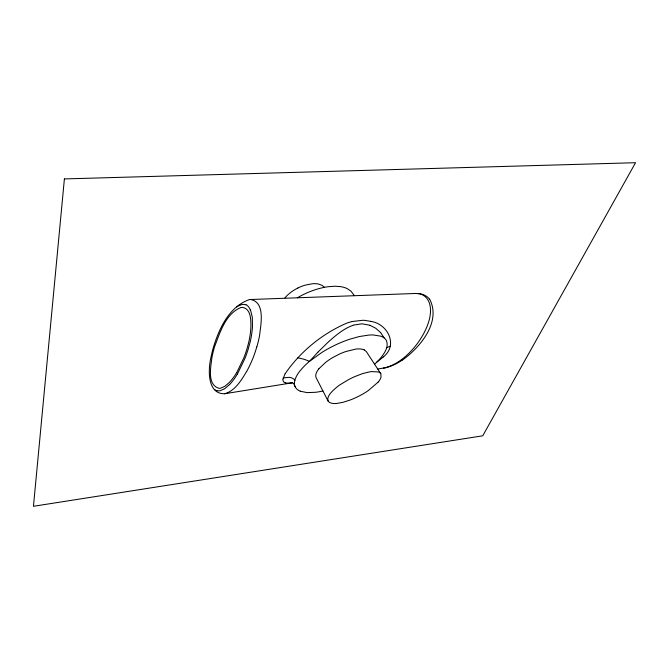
<?xml version="1.0" encoding="UTF-8"?>
<svg xmlns="http://www.w3.org/2000/svg" width="669" height="669" viewBox="0 0 669 669"><rect width="100%" height="100%" fill="white"/><g stroke="black" fill="none" stroke-linecap="round" stroke-linejoin="round"><path stroke-width="1" d="M282.92 379.599L283.071 380.711A7.76 4.516 -24.1 0 0 283.932 382.058M282.937 379.156L284.986 373.996M294.477 382.451C295.33 375.552 300.481 370.091 305.097 365.299A53.211 30.13 -25.9 0 1 309.346 361.469L322.115 352.262A77.596 43.176 -26.2 0 1 331.699 346.835L335.704 344.853A70.797 39.596 -26.2 0 1 349.787 339.208L359.178 336.566L368.836 335.077A39.847 22.763 -26.7 0 1 373.143 334.952L380.745 336.164A25.121 14.45 -27.1 0 1 384.039 337.862L384.123 337.937A21.45 12.343 -27.2 0 1 386.373 340.563C388.948 346.475 384.867 352.588 381.322 357.137A47.073 27.429 -26.5 0 1 377.032 361.854L374.573 364.195M383.27 356.97C398.398 345.229 387.844 323.972 371.153 321.438M256.837 346.918L257.481 344.635A250.758 158.979 -12.5 0 0 259.58 335.445C260.734 324.766 265.685 302.371 250.658 299.503A7.091 4.574 -23.4 0 0 248.943 299.729C229.216 306.962 219.44 327.902 213.628 346.617A198.685 115.72 -28.7 0 0 211.178 356.393C208.159 368.209 206.604 394.116 224.617 393.748L292.044 382.844M246.635 371.429C241.292 380.243 235.245 390.838 224.617 393.748M236.759 372.583L243.867 357.79A223.663 141.87 -13.2 0 0 247.53 346.893L248.692 342.411A180.438 114.474 -15 0 0 250.875 327.384C250.942 320.71 251.301 308.978 242.688 307.422A5.812 3.738 -22.9 0 0 240.689 307.606C225.369 313.97 219.884 332.928 214.498 346.935A191.367 111.756 -28.5 0 0 211.922 357.572C210.835 367.038 206.83 384.717 219.031 388.355A5.36 3.186 -21.4 0 0 220.67 388.171L224.884 386.289L229.408 382.392A63.037 38.668 -19.7 0 0 236.675 372.583M237.328 374.222L244.971 358.383A242.437 153.778 -12.4 0 0 248.224 349.084L250.181 341.876A195.833 124.325 -14.4 0 0 252.472 326.781L252.322 317.273L250.507 309.939M285.153 373.72C300.256 351.718 322.19 333.706 346.751 323.152A34.537 20.246 -26.8 0 1 351.192 321.764L352.178 321.513M318.762 368.87L325.527 362.456A40.742 23.022 -26.1 0 1 332.568 357.647L339.175 354.194A42.013 23.716 -26.1 0 1 345.932 351.509L355.615 349.126A18.59 10.662 -26.5 0 1 364.271 349.87M378.253 382.007L368.41 390.495A48.988 27.839 -26.1 0 1 361.411 394.827L357.664 396.776A50.183 28.541 -26.1 0 1 350.054 400.054L342.888 402.345L336.382 403.499A17.553 9.759 -25.7 0 1 331.908 403.298L329.499 402.454L328.186 401.233L316.069 377.584L315.718 375.878A17.31 9.926 -25.7 0 1 318.804 368.878M317.942 352.145L309.346 361.469L307.865 360.708A49.447 28.541 -23.3 0 0 304.127 359.337A56.33 32.43 -23.1 0 0 297.747 357.865M318.068 352.011L328.128 342.177M229.492 384.6L224.692 388.714L220.226 390.696A5.72 3.395 -21.3 0 1 218.487 390.88L216.89 390.671M383.17 357.07L376.63 362.322M328.579 341.759C336.014 335.161 343.866 328.437 353.416 325.176M402.554 360.014C420.408 347.178 441.507 321.672 429.598 299.093M297.872 287.988L298.876 287.511A30.289 19.016 -25.9 0 1 305.198 285.145L312.515 283.731A21.266 13.439 -26.1 0 1 318.795 284.141L322.19 285.42L324.39 287.327M239.853 305.181L241.609 304.612A6.264 4.039 -23 0 1 244.06 304.428L245.908 304.863M353.859 325.034L361.937 323.813L369.756 325.218M283.146 377.968L288.983 377.341A14.818 8.555 -23.7 0 1 291.55 377.818L294.009 379.156L294.786 380.602M352.245 321.496L362.807 320.284A38.016 22.244 -26.6 0 1 364.881 320.392L371.044 321.413M322.918 390.964L319.372 391.708A46.362 26.977 -25.7 0 1 315.5 392.302L307.054 392.603L300.23 391.206M385.051 367.766L383.83 368M383.722 368.017C398.373 365.207 412.723 351.518 421.027 338.138A91.896 54.54 -26.8 0 0 425.016 330.988A88.015 52.14 -26.9 0 0 428.612 321.998C431.622 312.941 432.132 299.185 421.905 294.586A21.885 12.853 -29.4 0 0 415.14 293.474M383.446 368.067L377.701 368.995M291.952 382.835L288.724 383.12A12.05 7.025 -24.2 0 1 285.471 382.852M415.131 293.49L419.053 293.658M250.658 299.503L415.165 293.49M292.119 382.86L292.403 382.927A5.477 3.153 -24 0 1 293.566 383.613M369.898 325.268L375.802 328.303L380.686 332.66M364.212 349.929L366.278 351.493L380.904 373.912L380.987 377.324A17.001 9.458 -26.6 0 1 378.236 382.007M380.795 332.786L384.098 337.87M354.428 295.715L350.991 291.191L347.286 288.648A33.818 20.898 -26.5 0 0 340.32 286.6L334.993 286.223L327.818 286.75A48.536 29.737 -26.1 0 0 322.684 287.678L318.009 288.866A56.539 34.437 -26 0 0 297.32 297.814M293.925 384.123L295.138 386.757M328.053 400.982C326.765 397.018 330.168 393.548 332.727 390.83A38.651 21.099 -26.1 0 1 339.701 384.951L348.858 379.457A53.93 29.093 -26.2 0 1 354.93 376.538L362.874 373.503L369.773 371.847A25.104 13.832 -26.5 0 1 371.588 371.596L378.177 371.931A11.365 6.305 -26.8 0 1 380.786 373.678M216.881 390.688A10.478 6.23 -21.5 0 1 214.841 389.718M236.818 306.904A11.03 7.083 -23 0 1 239.853 305.173M284.91 297.914A27.404 17.243 -25.9 0 1 297.897 288.038M402.47 359.939A30.431 17.31 -28 0 1 385.11 367.883M419.145 293.532A32.538 19.025 -29.1 0 1 429.473 299.168M285.454 382.819A7.777 4.524 -24.1 0 1 284.375 382.367M256.745 346.927A203.217 128.615 -14.5 0 1 246.71 371.429M237.236 374.222A66.657 40.851 -19.6 0 1 229.567 384.625M246.159 304.671A21.4 13.723 -22.3 0 1 250.256 310.031M386.816 347.755A10.913 6.172 -27.9 0 1 390.186 346.258M300.272 391.164A22.696 13.037 -25 0 1 294.402 382.467M64.391 178.924L33.45 506.291L482.734 435.803L635.55 162.709L64.391 178.924"/></g></svg>
